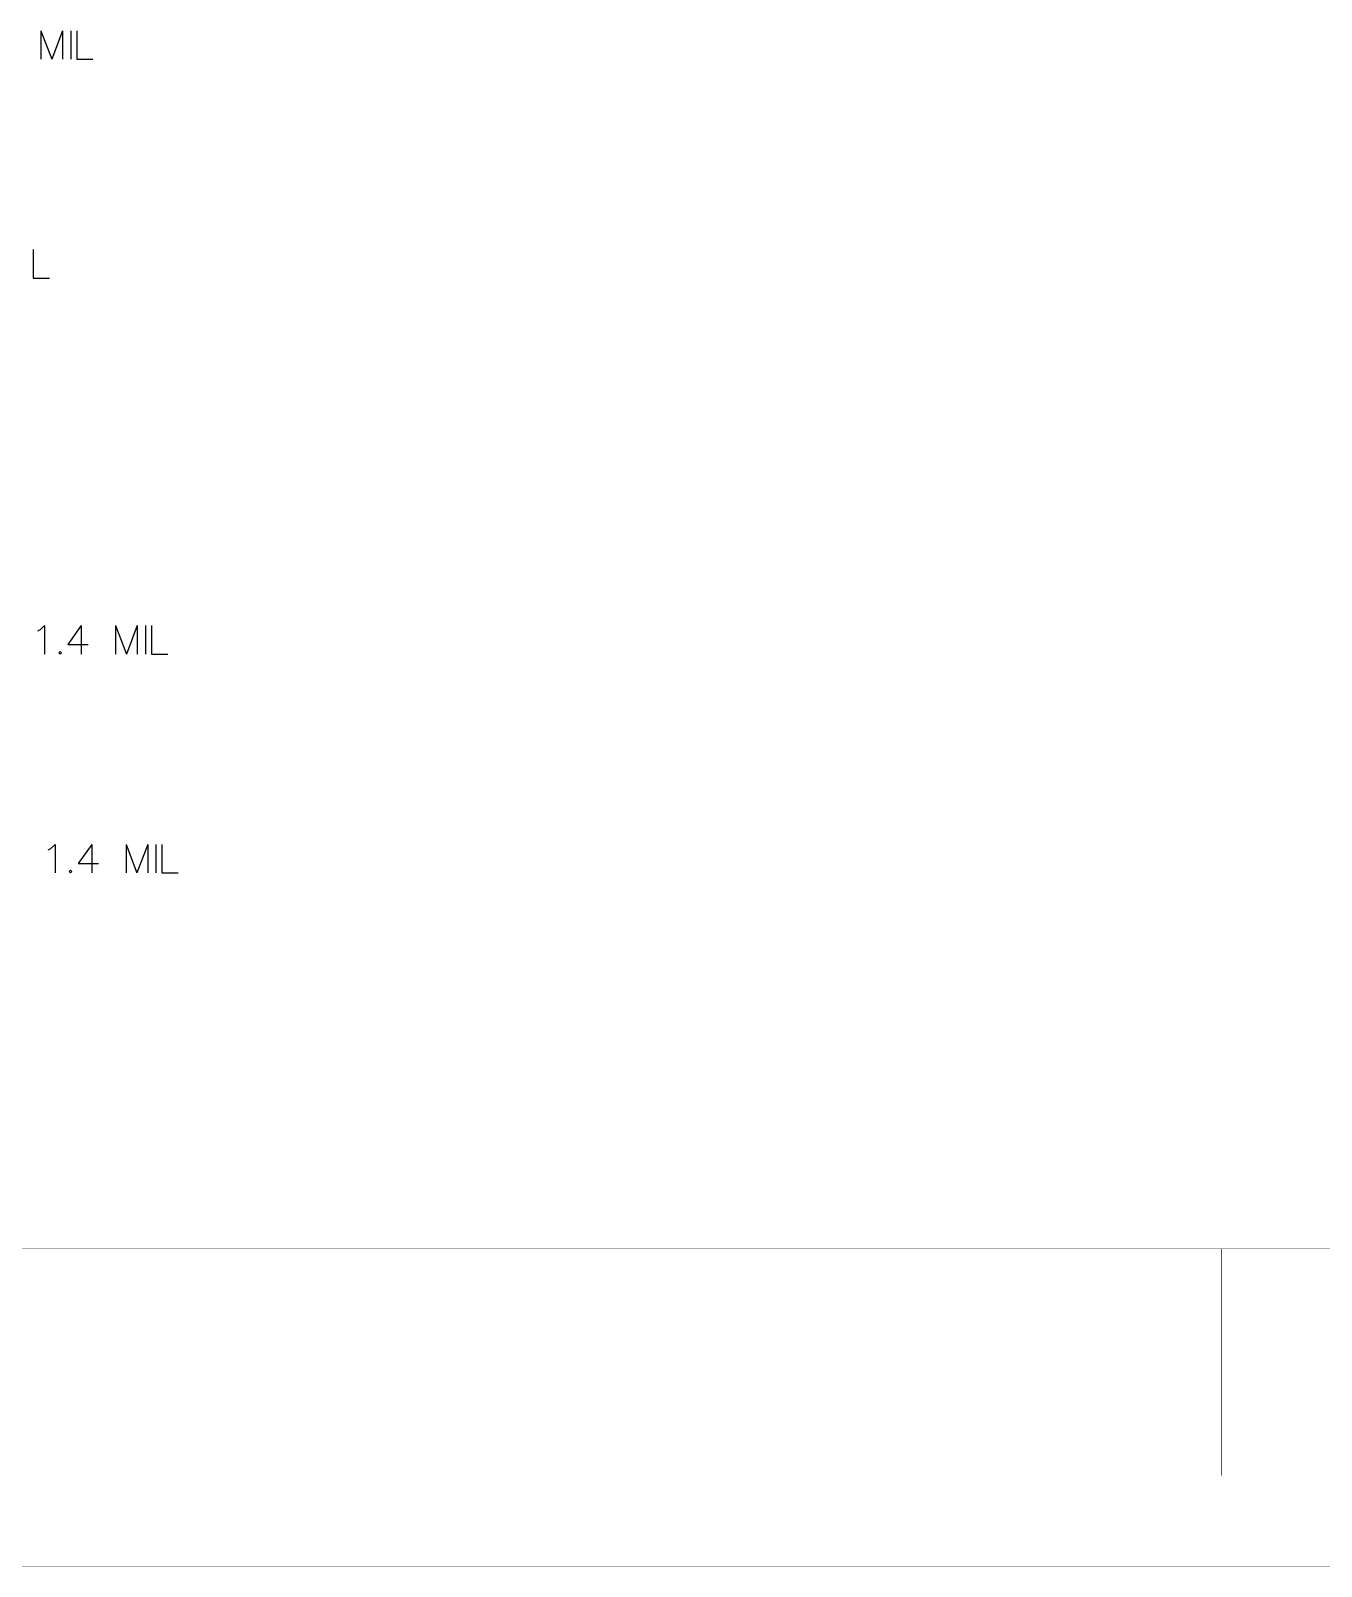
# Model space of a CAD drawing. Header units: millimetres. Extents: x 0 to 559, y 0 to 433.
# Drawn here: x 208.1 to 280.4, y 1 to 87 of the extents above; entities that cross this region are included whole.
import ezdxf

# ---------------------------------------------------------------- set-up
doc = ezdxf.new("R2010")
doc.units = ezdxf.units.MM
doc.layers.add('KeepOutLayer', color=6, linetype='Continuous')
doc.layers.add('Mechanical6', color=56, linetype='Continuous')

msp = doc.modelspace()

# ---------------------------------------------------------------- linework, layer by layer
at = {"layer": 'KeepOutLayer', "const_width": 0.0254}
for points in [[(28.422, 18.745), (414.502, 18.745)], [(28.422, 18.745), (414.502, 18.745)], [(274.802, 6.045), (274.802, 18.745)], [(274.802, 6.045), (274.802, 18.745)], [(0.482, 0.965), (559.282, 0.965)], [(0.482, 0.965), (559.282, 0.965)]]:
    msp.add_lwpolyline(points, dxfattribs=at)
at = {"layer": 'KeepOutLayer', "const_width": 0.0127}
for points in [[(274.796, 18.745, 1), (274.809, 18.745, 1)], [(274.796, 18.745, 1), (274.809, 18.745, 1)], [(274.796, 6.045, 1), (274.809, 6.045, 1)], [(274.796, 6.045, 1), (274.809, 6.045, 1)]]:
    msp.add_lwpolyline(points, format="xyb", close=True, dxfattribs=at)
at = {"layer": 'Mechanical6'}
for p, q in [((208.627, 87.008), (208.627, 85.408)), ((208.627, 87.008), (209.237, 85.408)), ((209.846, 87.008), (209.237, 85.408)), ((209.846, 87.008), (209.846, 85.408)), ((210.303, 87.008), (210.303, 85.408)), ((210.639, 87.008), (210.639, 85.408)), ((210.639, 85.408), (211.553, 85.408)), ((208.208, 74.744), (208.208, 73.145)), ((208.208, 73.145), (209.123, 73.145)), ((208.46, 53.367), (208.612, 53.443)), ((208.612, 53.443), (208.841, 53.672)), ((208.841, 53.672), (208.841, 52.072)), ((210.898, 53.672), (210.136, 52.605)), ((210.898, 53.672), (210.898, 52.072)), ((212.818, 53.672), (212.818, 52.072)), ((212.818, 53.672), (213.427, 52.072)), ((214.036, 53.672), (213.427, 52.072)), ((214.036, 53.672), (214.036, 52.072)), ((214.494, 53.672), (214.494, 52.072)), ((214.829, 53.672), (214.829, 52.072)), ((210.136, 52.605), (211.279, 52.605)), ((209.709, 52.224), (209.633, 52.148)), ((209.633, 52.148), (209.709, 52.072)), ((209.785, 52.148), (209.709, 52.224)), ((209.709, 52.072), (209.785, 52.148)), ((214.829, 52.072), (215.743, 52.072)), ((209.199, 41.18), (209.427, 41.409)), ((209.427, 41.409), (209.427, 39.809)), ((211.484, 41.409), (210.722, 40.342)), ((211.484, 41.409), (211.484, 39.809)), ((213.404, 41.409), (213.404, 39.809)), ((213.404, 41.409), (214.014, 39.809)), ((214.623, 41.409), (214.014, 39.809)), ((214.623, 41.409), (214.623, 39.809)), ((215.08, 41.409), (215.08, 39.809)), ((215.415, 41.409), (215.415, 39.809)), ((209.046, 41.104), (209.199, 41.18)), ((210.296, 39.961), (210.22, 39.885)), ((210.22, 39.885), (210.296, 39.809)), ((210.372, 39.885), (210.296, 39.961)), ((210.296, 39.809), (210.372, 39.885)), ((210.722, 40.342), (211.865, 40.342)), ((215.415, 39.809), (216.33, 39.809))]:
    msp.add_line(p, q, dxfattribs=at)

doc.saveas('drawing.dxf')
